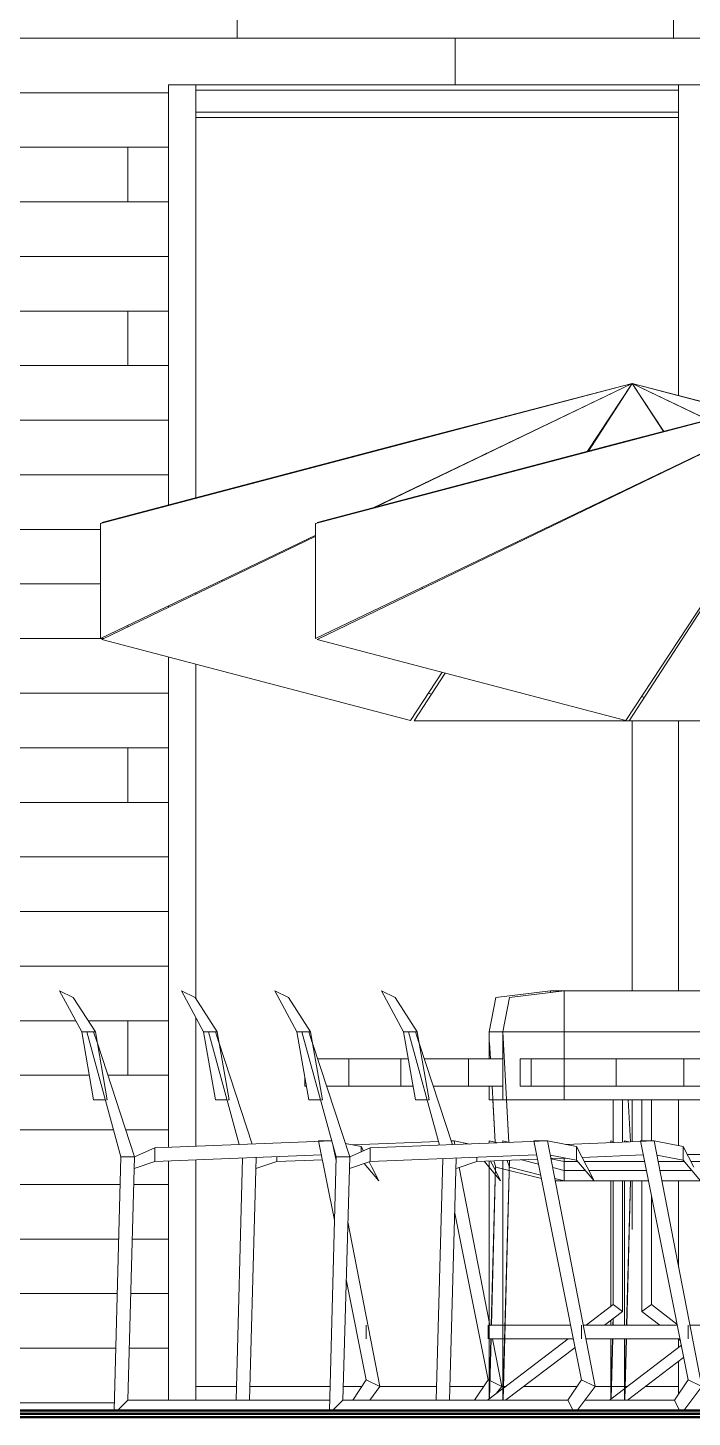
# Model space of a CAD drawing. Header units: inches. Extents: x -4169 to 1533, y -251 to 585.
# Drawn here: x 105.2 to 153.9, y -0.2 to 101.6 of the extents above; entities that cross this region are included whole.
import ezdxf

# ---------------------------------------------------------------- set-up
doc = ezdxf.new("R2010")
doc.units = ezdxf.units.IN
doc.header["$MEASUREMENT"] = 0
doc.linetypes.add('Aligning Line 1_8_', pattern=[0.25, 0.125, -0.125])
doc.linetypes.add('Grid Line 1_2_', pattern=[0.875, 0.5, -0.125, 0.125, -0.125])
for name, color, linetype, lineweight in [('0-4', 10, 'Continuous', 5), ('A-FLOR-1', 250, 'Continuous', 50), ('A-FLOR-LEVL-1', 51, 'Grid Line 1_2_', 9), ('A-FLOR-PATT-1', 7, 'Continuous', 9), ('A-GLAZ-CWMG', 51, 'Continuous', 9), ('A-WALL', 113, 'Continuous', 13), ('A-WALL-PATT-1', 111, 'Continuous', 9), ('G-ANNO-SYMB', 111, 'Aligning Line 1_8_', 9), ('G-ANNO-SYMB-1', 147, 'Aligning Line 1_8_', 9), ('G-IMPT', 8, 'Continuous', 9), ('L-SITE', 91, 'Continuous', 9)]:
    doc.layers.add(name, color=color, linetype=linetype, lineweight=lineweight)

# ---------------------------------------------------------------- blocks, each defined once
blk = doc.blocks.new('CTR - 2nd Phase_rvt-2-BUILDING ELEVATION - SOUTH')
at = {"layer": 'A-FLOR-PATT-1'}
h = blk.add_hatch(dxfattribs=at)
h.set_pattern_fill('FP_29', color=256, style=0, pattern_type=2)
h.set_pattern_definition([(0, (0, 0), (24, 24), [24, -24]), (0, (0, 9), (24, 24), [24, -24]), (0, (0, 18), (24, 24), [24, -24]), (90, (3, 21), (-24, 24), [24, -24]), (90, (12, 21), (-24, 24), [24, -24]), (90, (21, 21), (-24, 24), [24, -24])])
h.paths.add_polyline_path([(9897.39, -0.25), (9897.45, -0.25), (9897.39, 0), (12087.19, 0.01), (12087.19, 0.25), (9891.19, 0.25), (9891.19, -0.25), (9894.6, -0.25)], flags=0)
at = {"layer": 'A-FLOR-1'}
for p, q in [((12087.19, 0.25), (9891.19, 0.25)), ((12088.59, 0), (9897.39, 0)), ((9891.19, -0.25), (12087.19, -0.25))]:
    blk.add_line(p, q, dxfattribs=at)
at = {"layer": 'A-FLOR-LEVL-1'}
blk.add_line((9609.49, 0), (12558.48, 0), dxfattribs=at)
blk = doc.blocks.new('CTR  - Topography_rvt-2-BUILDING ELEVATION - SOUTH')
at = {"layer": 'A-FLOR-LEVL-1'}
blk.add_line((9609.49, 0), (12558.48, 0), dxfattribs=at)
at = {"layer": 'G-ANNO-SYMB-1'}
blk.add_line((9742.88, 0), (12461.78, 0), dxfattribs=at)
blk = doc.blocks.new('CTR - 1st Phase - Common Walls_rvt-2-BUILDING ELEVATION - SOUTH')
at = {"layer": 'A-FLOR-LEVL-1'}
blk.add_line((9609.49, 0), (12558.48, 0), dxfattribs=at)
at = {"layer": 'G-ANNO-SYMB-1'}
blk.add_line((9706.24, 0), (12461.78, 0), dxfattribs=at)
blk = doc.blocks.new('Outdoor Table01 - 02ZUTB01_dwg-V29-BUILDING ELEVATION - SOUTH')
at = {"layer": 'G-IMPT'}
for p, q in [((11159.59, 65.24), (11198.59, 75.5)), ((11198.59, 75.5), (11159.7, 65.31)), ((11198.59, 75.5), (11179.54, 66.37)), ((11198.59, 75.5), (11179.81, 66.45)), ((11198.59, 75.5), (11182.33, 71.26)), ((11198.59, 75.5), (11195.32, 70.53)), ((11198.59, 75.5), (11195.38, 70.54)), ((11198.59, 75.5), (11204.15, 72.84)), ((11198.59, 75.5), (11206.45, 73.43)), ((11198.59, 75.5), (11200.87, 71.98)), ((11198.59, 75.5), (11206.46, 73.44)), ((11198.59, 75.5), (11206.48, 73.44)), ((11198.59, 75.5), (11200.9, 71.99)), ((11198.59, 75.5), (11204.13, 72.83)), ((11189.86, 71.29), (11189.8, 71.29)), ((11195.87, 71.29), (11195.82, 71.29)), ((11182.33, 71.26), (11159.7, 65.31)), ((11179.52, 66.36), (11179.35, 66.28)), ((11179.79, 66.44), (11179.62, 66.36)), ((11159.59, 65.24), (11159.59, 56.82)), ((11175.38, 64.38), (11159.59, 56.82)), ((11175.38, 64.31), (11159.7, 56.75)), ((11159.7, 56.75), (11182.33, 50.8)), ((11184.66, 54.34), (11182.33, 50.8)), ((11184.86, 54.28), (11182.59, 50.77)), ((11182.59, 50.77), (11198.38, 50.77)), ((11198.59, 49.5), (11198.59, 50.77)), ((11198.59, 49.5), (11198.59, 50.77)), ((11198.59, 31), (11198.59, 49.5)), ((11198.59, 31), (11198.59, 49.5)), ((11156.6, 31), (11157.6, 30.5)), ((11156.6, 31), (11158.22, 28)), ((11192.59, 31), (11188.59, 30.5)), ((11189.59, 30.5), (11193.59, 31)), ((11193.59, 31), (11192.59, 31)), ((11192.59, 31), (11192.59, 30.87)), ((11193.59, 31), (11204.59, 31)), ((11193.59, 31), (11193.59, 28)), ((11159.22, 28), (11157.6, 30.5)), ((11188.09, 28), (11188.59, 30.5)), ((11189.59, 30.5), (11189.09, 28)), ((11158.22, 28), (11159.09, 23)), ((11158.22, 28), (11158.59, 28)), ((11159.09, 28), (11158.59, 28)), ((11158.59, 28), (11161.09, 18.83)), ((11159.09, 28), (11159.35, 27.21)), ((11159.09, 28), (11159.22, 28)), ((11159.22, 28), (11160.09, 23)), ((11188.09, 28), (11188.09, 26)), ((11189.09, 28), (11188.09, 28)), ((11189.53, 19.89), (11189.09, 28)), ((11189.13, 27.21), (11189.09, 28)), ((11189.09, 28), (11189.09, 23)), ((11193.59, 28), (11189.09, 28)), ((11193.59, 28), (11203.88, 28)), ((11193.59, 28), (11193.59, 26)), ((11159.37, 27.15), (11162.09, 18.83)), ((11188.2, 26), (11188.13, 27.21)), ((11177.81, 26), (11175.53, 26)), ((11181.62, 26), (11177.81, 26)), ((11177.81, 24), (11177.81, 26)), ((11182.17, 26), (11181.62, 26)), ((11181.62, 24), (11181.62, 26)), ((11186.59, 26), (11183.34, 26)), ((11189.09, 26), (11186.59, 26)), ((11186.59, 24), (11186.59, 26)), ((11174.59, 24), (11174.59, 24.65)), ((11174.7, 24), (11174.59, 24)), ((11177.81, 24), (11176.19, 24)), ((11181.62, 24), (11177.81, 24)), ((11182.52, 24), (11181.62, 24)), ((11186.59, 24), (11184, 24)), ((11189.09, 24), (11186.59, 24)), ((11188.09, 24), (11188.09, 23)), ((11188.53, 19.9), (11188.31, 24)), ((11193.59, 24), (11193.59, 23)), ((11159.95, 23), (11159.09, 23)), ((11160.09, 23), (11160.03, 23)), ((11188.09, 23), (11189.09, 23)), ((11188.36, 23), (11188.53, 19.9)), ((11193.59, 23), (11189.09, 23)), ((11189.53, 19.89), (11189.36, 23)), ((11203.88, 23), (11193.59, 23)), ((11197.18, 19.88), (11197.18, 23)), ((11197.88, 19.91), (11197.88, 23)), ((11198.59, 19.94), (11198.59, 23)), ((11198.59, 19.94), (11198.59, 23)), ((11199.3, 20), (11199.3, 23)), ((11200, 20), (11200, 23)), ((11163.59, 19.48), (11162.09, 18.83)), ((11176.56, 20), (11163.59, 19.48)), ((11163.59, 19.48), (11163.59, 18.48)), ((11176.75, 14.18), (11175.59, 20)), ((11176.56, 20), (11175.59, 20)), ((11176.87, 18.56), (11176.67, 19.59)), ((11178.72, 19.59), (11177.56, 19.81)), ((11178.72, 19.59), (11178.88, 19.27)), ((11178.72, 19.59), (11178.72, 19.2)), ((11188.09, 19.83), (11188.09, 20)), ((11188.09, 20), (11188.74, 19.85)), ((11189.09, 20), (11189.09, 19.87)), ((11189.59, 19.89), (11189.09, 20)), ((11161.09, 18.83), (11160.6, 0.25)), ((11162.09, 18.83), (11161.09, 18.83)), ((11162.09, 18.83), (11161.59, 1)), ((11163.59, 18.48), (11162.07, 17.98)), ((11175.8, 18.97), (11163.59, 18.48)), ((11176.84, 18.95), (11176.79, 18.96)), ((11178.93, 18.34), (11180, 17.07)), ((11179.3, 18.46), (11179.5, 18.07)), ((11188.09, 6.5), (11188.09, 18.52)), ((11188.09, 2), (11188.09, 18.52)), ((11188.44, 18.53), (11188.59, 18.07)), ((11189.09, 1), (11189.58, 18.58)), ((11189.09, 18.56), (11189.09, 6.5)), ((11189.09, 2.5), (11189.09, 18.56)), ((11189.12, 1), (11189.58, 18.58)), ((11189.59, 18.07), (11189.42, 18.57)), ((11191.72, 18.3), (11190.46, 18.61)), ((11193.59, 18.48), (11192.63, 18.69)), ((11193.59, 18.48), (11193.59, 18.74)), ((11194.6, 18.48), (11193.59, 18.48)), ((11193.59, 17.83), (11193.59, 18.48)), ((11199.49, 18.48), (11195.08, 18.48)), ((11202.41, 18.48), (11200.48, 18.48)), ((11204.07, 19), (11202.62, 19)), ((11204.24, 18.48), (11202.89, 18.48)), ((11179.5, 18.07), (11180, 17.07)), ((11188.57, 18.13), (11188.24, 6.49)), ((11188.57, 18.13), (11188.24, 6.49)), ((11188.57, 18.12), (11188.26, 6.49)), ((11188.59, 18.07), (11191.93, 17.23)), ((11191.88, 17.49), (11189.59, 18.07)), ((11193.59, 17.83), (11192.76, 18.04)), ((11195.15, 17.83), (11193.59, 17.83)), ((11193.59, 17.83), (11193.59, 17.07)), ((11199.62, 17.83), (11195.41, 17.83)), ((11202.96, 17.83), (11200.61, 17.83)), ((11193.59, 17.07), (11192.91, 17.23)), ((11192.95, 17.07), (11193.59, 17.07)), ((11199.78, 17.07), (11193.59, 17.07)), ((11197.18, 8), (11197.18, 17.07)), ((11197.88, 7.5), (11197.88, 17.07)), ((11198.59, 13.5), (11198.59, 17.07)), ((11198.59, 13.5), (11198.59, 17.07)), ((11199.3, 7.5), (11199.3, 17.07)), ((11204.59, 17.07), (11200.76, 17.07)), ((11200, 8), (11200, 15.92)), ((11180.09, 2), (11177.74, 14.07)), ((11179.09, 2.5), (11177.62, 9.83)), ((11197.18, 8), (11195.21, 6.5)), ((11197.88, 7.5), (11196.56, 6.5)), ((11197.18, 8), (11197.88, 7.5)), ((11199.3, 7.5), (11200, 8)), ((11199.3, 7.5), (11200.62, 6.5)), ((11200, 8), (11201.87, 6.58)), ((11179.09, 6.5), (11179.09, 5.5)), ((11189.09, 6.5), (11188.09, 6.5)), ((11188.09, 6.5), (11188.09, 5.5)), ((11189.09, 5.5), (11189.09, 6.5)), ((11189.09, 6.5), (11189.24, 6.5)), ((11189.26, 6.5), (11194.08, 6.5)), ((11195, 6.5), (11201.89, 6.5)), ((11202.81, 6.5), (11203.88, 6.5)), ((11189.09, 5.5), (11188.09, 5.5)), ((11188.22, 5.5), (11188.09, 1.08)), ((11188.09, 2.5), (11188.09, 5.5)), ((11188.22, 5.5), (11188.09, 1.08)), ((11188.24, 5.5), (11188.12, 1.1)), ((11189.09, 5.5), (11189.22, 5.5)), ((11189.09, 5.5), (11189.09, 2)), ((11193.89, 5.5), (11189.14, 1.88)), ((11189.24, 5.5), (11194.28, 5.5)), ((11195.2, 5.5), (11202.09, 5.5)), ((11201.94, 5.5), (11202.12, 5.36)), ((11194.4, 4.86), (11189.3, 1)), ((11178.09, 1), (11179.09, 2.5)), ((11179.09, 2.5), (11180.09, 2)), ((11188.09, 1.08), (11188.09, 2.5)), ((11188.09, 2.5), (11188.09, 2)), ((11189.09, 2.5), (11189.09, 1)), ((11189.09, 2), (11189.09, 2.5)), ((11179.34, 1), (11180.09, 2)), ((11189.11, 1.86), (11187.98, 1)), ((11188.09, 1.08), (11188.09, 2)), ((11189.09, 2), (11189.09, 1)), ((11160.84, 0.25), (11161.59, 1)), ((11161.59, 1), (11176.4, 1))]:
    blk.add_line(p, q, dxfattribs=at)
blk = doc.blocks.new('Outdoor Table01 - Outdoor Table01-V30-BUILDING ELEVATION - SOUTH')
blk.add_blockref('Outdoor Table01 - 02ZUTB01_dwg-V29-BUILDING ELEVATION - SOUTH', (0, 0))
blk = doc.blocks.new('Outdoor Table01 - 02ZUTB01_dwg-V33-BUILDING ELEVATION - SOUTH')
at = {"layer": 'G-IMPT'}
for p, q in [((11187.71, 70.29), (11187.87, 70.33)), ((11187.96, 70.38), (11187.81, 70.34)), ((11188.05, 70.42), (11187.9, 70.38)), ((11168.52, 61.09), (11168.52, 61)), ((11183.64, 52.8), (11183.87, 52.74)), ((11165.53, 31), (11166.53, 30.5)), ((11165.53, 31), (11167.15, 28)), ((11168.15, 28), (11166.53, 30.5)), ((11167.15, 28), (11168.02, 23)), ((11167.15, 28), (11167.52, 28)), ((11168.02, 28), (11167.52, 28)), ((11167.52, 28), (11169.77, 19.73)), ((11168.02, 28), (11168.27, 27.21)), ((11168.02, 28), (11168.15, 28)), ((11168.15, 28), (11169.02, 23)), ((11168.29, 27.15), (11170.71, 19.76)), ((11168.88, 23), (11168.02, 23)), ((11169.02, 23), (11168.96, 23)), ((11198.46, 19.93), (11198.29, 23)), ((11198.46, 19.93), (11198.29, 23)), ((11184.38, 19.95), (11178.11, 19.7)), ((11185.52, 20), (11185.31, 20)), ((11185.52, 20), (11185.31, 19.99)), ((11185.57, 19.73), (11185.52, 20)), ((11186.69, 19.77), (11185.52, 20)), ((11197.02, 19.87), (11197.02, 20)), ((11197.02, 20), (11197.18, 19.96)), ((11198.02, 20), (11198.02, 19.91)), ((11198.35, 19.93), (11198.02, 20)), ((11170.01, 18.74), (11169.54, 1)), ((11171.01, 18.78), (11170.52, 1)), ((11172.52, 18.48), (11170.99, 17.98)), ((11172.52, 18.84), (11172.52, 18.48)), ((11175.87, 18.61), (11172.52, 18.48)), ((11187.72, 18.5), (11188.93, 17.07)), ((11188.2, 18.52), (11188.43, 18.07)), ((11188.14, 6.5), (11185.89, 18.06)), ((11188.43, 18.07), (11188.93, 17.07)), ((11197.02, 7.88), (11197.02, 17.07)), ((11197.02, 7.88), (11197.02, 17.07)), ((11198.02, 17.07), (11198.02, 6.5)), ((11198.02, 6.5), (11198.02, 17.07)), ((11198.17, 6.5), (11198.47, 17.07)), ((11198.19, 6.5), (11198.47, 17.07)), ((11188.02, 2.5), (11185.57, 14.71)), ((11188.02, 6.5), (11188.02, 5.5)), ((11197.02, 6.5), (11197.02, 6.84)), ((11197.02, 6.5), (11197.02, 6.84)), ((11197.18, 6.97), (11197.17, 6.5)), ((11197.18, 6.97), (11197.17, 6.5)), ((11197.2, 6.98), (11197.19, 6.5)), ((11189.02, 2), (11188.34, 5.5)), ((11197.14, 5.5), (11197.02, 1.08)), ((11197.02, 2.5), (11197.02, 5.5)), ((11197.02, 2), (11197.02, 5.5)), ((11197.14, 5.5), (11197.02, 1.08)), ((11197.16, 5.5), (11197.05, 1.1)), ((11198.02, 5.5), (11198.02, 2)), ((11198.02, 2.5), (11198.02, 5.5)), ((11198.02, 1), (11198.14, 5.5)), ((11198.04, 1), (11198.16, 5.5)), ((11202.19, 5.02), (11198.07, 1.88)), ((11202.36, 4.13), (11198.23, 1)), ((11187.02, 1), (11188.02, 2.5)), ((11188.02, 2.5), (11188.13, 2.44)), ((11188.15, 2.43), (11189.02, 2)), ((11197.02, 1.08), (11197.02, 2.5)), ((11197.02, 2.5), (11197.02, 2)), ((11198.02, 2.5), (11198.02, 1)), ((11198.02, 2), (11198.02, 2.5)), ((11188.64, 1.5), (11189.02, 2)), ((11198.04, 1.86), (11196.91, 1)), ((11197.02, 1.08), (11197.02, 2)), ((11198.02, 2), (11198.02, 1))]:
    blk.add_line(p, q, dxfattribs=at)
blk = doc.blocks.new('Outdoor Table01 - Outdoor Table01-V34-BUILDING ELEVATION - SOUTH')
blk.add_blockref('Outdoor Table01 - 02ZUTB01_dwg-V33-BUILDING ELEVATION - SOUTH', (0, 0))
blk = doc.blocks.new('Outdoor Table01 - 02ZUTB01_dwg-V35-BUILDING ELEVATION - SOUTH')
at = {"layer": 'G-IMPT'}
for p, q in [((11183.19, 60.56), (11183.19, 60.46)), ((11199.27, 52.55), (11199.49, 52.49)), ((11180.2, 31), (11181.2, 30.5)), ((11180.2, 31), (11181.82, 28)), ((11182.82, 28), (11181.2, 30.5)), ((11181.82, 28), (11182.69, 23)), ((11181.82, 28), (11182.19, 28)), ((11182.69, 28), (11182.19, 28)), ((11182.19, 28), (11184.46, 19.68)), ((11182.69, 28), (11182.95, 27.21)), ((11182.69, 28), (11182.82, 28)), ((11182.82, 28), (11183.69, 23)), ((11182.97, 27.15), (11185.4, 19.72)), ((11183.55, 23), (11182.69, 23)), ((11183.69, 23), (11183.63, 23)), ((11200.19, 20), (11193.71, 19.74)), ((11202.69, 2.5), (11199.19, 20)), ((11200.19, 20), (11199.19, 20)), ((11203.69, 2), (11200.19, 20)), ((11202.32, 19.59), (11200.19, 20)), ((11202.32, 19.59), (11203.1, 18.07)), ((11202.32, 19.59), (11202.32, 18.59)), ((11184.69, 18.69), (11184.22, 1)), ((11185.69, 18.73), (11185.19, 1)), ((11187.19, 18.48), (11185.67, 17.98)), ((11187.19, 18.79), (11187.19, 18.48)), ((11191.65, 18.66), (11187.19, 18.48)), ((11193.71, 18.74), (11192.63, 18.7)), ((11199.4, 18.97), (11194.92, 18.79)), ((11202.32, 18.59), (11200.39, 18.96)), ((11202.32, 18.59), (11203.6, 17.07)), ((11202.69, 6.5), (11202.69, 5.5)), ((11201.69, 1), (11202.69, 2.5)), ((11202.69, 2.5), (11203.69, 2)), ((11202.38, 0.25), (11203.69, 2)), ((11195.13, 1), (11201.69, 1)), ((11201.69, 1), (11202.06, 0.25))]:
    blk.add_line(p, q, dxfattribs=at)
blk = doc.blocks.new('Outdoor Table01 - Outdoor Table01-V36-BUILDING ELEVATION - SOUTH')
blk.add_blockref('Outdoor Table01 - 02ZUTB01_dwg-V35-BUILDING ELEVATION - SOUTH', (0, 0))
blk = doc.blocks.new('Outdoor Table01 - 02ZUTB01_dwg-V28-BUILDING ELEVATION - SOUTH')
at = {"layer": 'G-IMPT'}
for p, q in [((11067.66, 65.24), (11106.66, 75.5)), ((11106.66, 75.5), (11067.66, 56.82)), ((11106.66, 75.5), (11067.77, 65.31)), ((11106.66, 75.5), (11067.77, 56.75)), ((11106.66, 75.5), (11090.4, 71.26)), ((11106.66, 75.5), (11090.4, 50.8)), ((11106.66, 75.5), (11090.66, 50.77)), ((11090.4, 71.26), (11067.77, 65.31)), ((11067.66, 65.24), (11067.66, 56.82)), ((11067.77, 56.75), (11090.4, 50.8)), ((11090.66, 50.77), (11122.66, 50.77)), ((11064.68, 31), (11065.68, 30.5)), ((11064.68, 31), (11066.29, 28)), ((11067.29, 28), (11065.68, 30.5)), ((11066.29, 28), (11067.16, 23)), ((11066.29, 28), (11066.66, 28)), ((11067.16, 28), (11066.66, 28)), ((11066.66, 28), (11069.16, 18.83)), ((11067.16, 28), (11067.42, 27.21)), ((11067.16, 28), (11067.29, 28)), ((11067.29, 28), (11068.16, 23)), ((11067.44, 27.15), (11070.16, 18.83)), ((11083.48, 26), (11082.66, 26)), ((11082.66, 24), (11082.66, 26)), ((11085.88, 26), (11083.48, 26)), ((11083.48, 24), (11083.48, 26)), ((11089.69, 26), (11085.88, 26)), ((11085.88, 24), (11085.88, 26)), ((11094.66, 26), (11089.69, 26)), ((11089.69, 24), (11089.69, 26)), ((11097.16, 26), (11094.66, 26)), ((11094.66, 24), (11094.66, 26)), ((11083.48, 24), (11082.66, 24)), ((11085.88, 24), (11083.48, 24)), ((11089.69, 24), (11085.88, 24)), ((11094.66, 24), (11089.69, 24)), ((11097.16, 24), (11094.66, 24)), ((11068.03, 23), (11067.16, 23)), ((11068.16, 23), (11068.1, 23)), ((11071.66, 19.48), (11070.16, 18.83)), ((11084.66, 20), (11071.66, 19.48)), ((11071.66, 19.48), (11071.66, 18.48)), ((11087.16, 2.5), (11083.66, 20)), ((11084.66, 20), (11083.66, 20)), ((11088.16, 2), (11084.66, 20)), ((11086.79, 19.59), (11084.66, 20)), ((11086.79, 19.59), (11087.58, 18.07)), ((11086.79, 19.59), (11086.79, 18.59)), ((11069.16, 18.83), (11068.67, 0.25)), ((11070.16, 18.83), (11069.16, 18.83)), ((11070.16, 18.83), (11069.66, 1)), ((11071.66, 18.48), (11070.14, 17.98)), ((11083.87, 18.97), (11071.66, 18.48)), ((11086.79, 18.59), (11084.87, 18.96)), ((11086.79, 18.59), (11088.08, 17.07)), ((11087.58, 18.07), (11088.08, 17.07)), ((11087.16, 6.5), (11087.16, 5.5)), ((11086.16, 1), (11087.16, 2.5)), ((11087.16, 2.5), (11088.16, 2)), ((11086.85, 0.25), (11088.16, 2)), ((11068.91, 0.25), (11069.66, 1)), ((11069.66, 1), (11086.16, 1)), ((11086.16, 1), (11086.54, 0.25))]:
    blk.add_line(p, q, dxfattribs=at)
blk = doc.blocks.new('Outdoor Table01 - Outdoor Table01-V39-BUILDING ELEVATION - SOUTH')
blk.add_blockref('Outdoor Table01 - 02ZUTB01_dwg-V28-BUILDING ELEVATION - SOUTH', (107.71, 0))
blk = doc.blocks.new('Rectangular Mullion - 2_ x 4_ rectangular-1900516-BUILDING ELEVATION - SOUTH')
at = {"layer": 'A-GLAZ-CWMG'}
for p, q in [((11166.59, 95.38), (11166.59, 97.38)), ((11201.99, 97.38), (11166.59, 97.38)), ((11201.99, 97.38), (11201.99, 95.38)), ((11201.99, 95.38), (11166.59, 95.38))]:
    blk.add_line(p, q, dxfattribs=at)
blk = doc.blocks.new('Rectangular Mullion - 2_ x 4_ rectangular-1960062-BUILDING ELEVATION - SOUTH')
at = {"layer": 'A-GLAZ-CWMG'}
for p, q in [((11164.59, 96), (11164.59, 66.55)), ((11166.59, 96), (11166.59, 67.08)), ((11166.59, 60.17), (11166.59, 60.07)), ((11164.59, 59.21), (11164.59, 59.11)), ((11164.59, 55.46), (11164.59, 19.52)), ((11166.59, 54.94), (11166.59, 30.41)), ((11166.59, 29.03), (11166.59, 19.6)), ((11164.59, 18.52), (11164.59, 1)), ((11166.59, 18.6), (11166.59, 1))]:
    blk.add_line(p, q, dxfattribs=at)
blk = doc.blocks.new('Rectangular Mullion - 2_ x 4_ rectangular-1960055-BUILDING ELEVATION - SOUTH')
at = {"layer": 'A-GLAZ-CWMG'}
for p, q in [((11201.99, 96), (11201.99, 74.61)), ((11203.99, 96), (11203.99, 74.57)), ((11201.99, 50.77), (11201.99, 31)), ((11203.99, 50.77), (11203.99, 31)), ((11201.99, 23), (11201.99, 19.65)), ((11203.99, 23), (11203.99, 19.97)), ((11203.99, 19.24), (11203.99, 19.09)), ((11201.99, 17.07), (11201.99, 10.74)), ((11203.99, 17.07), (11203.99, 6.5)), ((11201.99, 5.46), (11201.99, 4.87)), ((11203.99, 5.36), (11203.99, 5.01)), ((11201.99, 3.85), (11201.99, 1.45)), ((11203.99, 3.95), (11203.99, 1.17))]:
    blk.add_line(p, q, dxfattribs=at)
blk = doc.blocks.new('Rectangular Mullion - 2_ x 4_ rectangular-1900521-BUILDING ELEVATION - SOUTH')
at = {"layer": 'A-GLAZ-CWMG'}
for p, q in [((11166.59, 1), (11166.59, 2)), ((11166.59, 2), (11169.57, 2)), ((11170.54, 2), (11176.43, 2)), ((11177.4, 2), (11178.76, 2)), ((11180.09, 2), (11184.24, 2)), ((11185.22, 2), (11187.68, 2)), ((11189.02, 2), (11189.12, 2)), ((11189.14, 2), (11189.3, 2)), ((11190.62, 2), (11194.54, 2)), ((11195.88, 2), (11197.04, 2)), ((11197.07, 2), (11198.04, 2)), ((11198.07, 2), (11198.22, 2)), ((11199.55, 2), (11201.99, 2)), ((11201.99, 2), (11201.99, 1.45))]:
    blk.add_line(p, q, dxfattribs=at)
blk = doc.blocks.new('Rectangular Mullion - 2_ x 4_ rectangular-1960077-BUILDING ELEVATION - SOUTH')
at = {"layer": 'A-GLAZ-CWMG'}
for p, q in [((11164.59, 97.38), (11166.59, 97.38)), ((11164.59, 97.38), (11164.59, 96)), ((11166.59, 97.38), (11166.59, 96))]:
    blk.add_line(p, q, dxfattribs=at)
blk = doc.blocks.new('Rectangular Mullion - 2_ x 4_ rectangular-1960057-BUILDING ELEVATION - SOUTH')
at = {"layer": 'A-GLAZ-CWMG'}
for p, q in [((11201.99, 97.38), (11203.99, 97.38)), ((11201.99, 97.38), (11201.99, 96)), ((11203.99, 97.38), (11203.99, 96))]:
    blk.add_line(p, q, dxfattribs=at)
blk = doc.blocks.new('Rectangular Mullion - 2_ x 4_ rectangular-1960058-BUILDING ELEVATION - SOUTH')
at = {"layer": 'A-GLAZ-CWMG'}
for p, q in [((11166.59, 95), (11166.59, 97)), ((11201.99, 97), (11166.59, 97)), ((11201.99, 97), (11201.99, 95)), ((11201.99, 95), (11166.59, 95))]:
    blk.add_line(p, q, dxfattribs=at)

msp = doc.modelspace()

# ---------------------------------------------------------------- hatches: boundary and pattern name
at = {"layer": 'A-WALL-PATT-1'}
h = msp.add_hatch(dxfattribs=at)
h.set_pattern_fill('FP_52', color=256, style=0, pattern_type=2)
h.set_pattern_definition([(0, (232.4918, 0.8), (0, 4), []), (90, (232.492, 0.8), (-8, 8), [4, -28]), (90, (248.492, 4.8), (-8, 8), [4, -28])])
h.paths.add_polyline_path([(-227.62, 0.25), (-199.31, 0.25), (-198.82, 18.83), (-199.96, 23), (-200.82, 23), (-201.69, 28), (-203.31, 31), (-202.31, 30.5), (-200.69, 28), (-200.54, 27.15), (-197.82, 18.83), (-196.32, 19.48), (-183.32, 20), (-181.19, 19.59), (-179.91, 17.07), (-181.19, 18.59), (-183.12, 18.96), (-179.82, 2), (-181.13, 0.25), (-171.93, 0.25), (-171.93, 1), (-171.82, 1.08), (-171.69, 5.5), (-171.82, 5.5), (-171.82, 6.5), (-171.67, 6.5), (-171.34, 18.13), (-171.82, 19.59), (-171.82, 20), (-170.82, 19.78), (-170.82, 20), (-166.32, 19), (-162.74, 19), (-162.74, 23), (-171.82, 23), (-171.82, 24), (-185.32, 24), (-185.32, 26), (-171.82, 26), (-171.82, 28), (-171.32, 30.5), (-167.32, 31), (-155.32, 31), (-151.32, 30.5), (-150.82, 28), (-150.82, 26), (-137.32, 26), (-137.32, 24), (-150.82, 24), (-150.82, 23), (-159.91, 23), (-159.91, 19), (-156.32, 19), (-151.82, 20), (-151.82, 19.78), (-150.82, 20), (-150.82, 19.48), (-150.88, 19.4), (-151.3, 18.07), (-150.98, 6.5), (-150.82, 6.5), (-150.82, 5.5), (-150.95, 5.46), (-150.82, 1.08), (-150.71, 1), (-150.71, 0.25), (-141.53, 0.28), (-142.82, 2), (-139.52, 18.96), (-141.45, 18.59), (-142.74, 17.07), (-141.45, 19.59), (-139.32, 20), (-138.32, 19.96), (-126.32, 19.48), (-124.82, 18.83), (-122.1, 27.15), (-121.95, 28), (-120.34, 30.5), (-119.34, 31), (-120.95, 28), (-121.82, 23), (-122.68, 23), (-123.82, 18.83), (-123.32, 0.25), (19.56, 0.25), (20.05, 18.83), (18.92, 23), (18.05, 23), (17.18, 28), (15.57, 31), (16.57, 30.5), (18.18, 28), (18.33, 27.15), (21.05, 18.83), (22.55, 19.48), (23.14, 19.5), (22.19, 23), (21.32, 23), (20.45, 28), (18.84, 31), (19.84, 30.5), (21.45, 28), (21.6, 27.15), (24.09, 19.54), (35.55, 20), (36.11, 19.89), (38.82, 20), (40.95, 19.59), (42.24, 17.07), (40.95, 18.59), (39.03, 18.96), (42.32, 2), (41.01, 0.25), (46.95, 0.25), (46.95, 1), (47.06, 1.08), (47.18, 5.5), (47.05, 5.5), (47.05, 6.5), (47.21, 6.5), (47.53, 18.13), (47.05, 19.59), (47.05, 20), (48.05, 19.78), (48.05, 20), (50.32, 19.5), (50.32, 20), (51.32, 19.78), (51.32, 20), (55.82, 19), (56.14, 19), (56.14, 23), (47.05, 23), (47.05, 24), (33.55, 24), (33.55, 26), (47.05, 26), (47.05, 28), (47.55, 30.5), (51.82, 31), (67.05, 30.97), (70.82, 30.5), (71.32, 28), (71.32, 26), (84.82, 26), (84.82, 24), (71.32, 24), (71.32, 23), (62.24, 23), (62.24, 19), (62.55, 19), (67.05, 20), (67.05, 19.78), (68.05, 20), (68.05, 19.5), (70.32, 20), (70.32, 19.78), (71.32, 20), (71.32, 19.48), (71.26, 19.4), (70.85, 18.07), (71.17, 6.5), (71.32, 6.5), (71.32, 5.5), (71.2, 5.46), (71.32, 1.08), (71.43, 1), (71.43, 0.25), (77.37, 0.25), (76.05, 2), (79.32, 18.96), (77.42, 18.59), (76.14, 17.07), (77.42, 19.59), (79.55, 20), (80.55, 19.96), (82.27, 19.89), (82.82, 20), (83.82, 19.96), (94.29, 19.54), (96.78, 27.15), (96.92, 28), (98.54, 30.5), (99.54, 31), (97.92, 28), (97.05, 23), (96.19, 23), (95.24, 19.5), (95.82, 19.48), (97.32, 18.83), (100.05, 27.15), (100.19, 28), (101.81, 30.5), (102.81, 31), (101.19, 28), (100.32, 23), (99.46, 23), (98.32, 18.83), (98.82, 0.25), (111.49, 0.25), (111.98, 18.83), (110.84, 23), (109.98, 23), (109.11, 28), (107.49, 31), (108.49, 30.5), (110.11, 28), (110.26, 27.15), (112.98, 18.83), (114.48, 19.48), (115.48, 19.52), (115.48, 55.46), (110.59, 56.75), (115.48, 59.11), (115.48, 59.21), (110.48, 56.82), (110.48, 65.24), (115.48, 66.59), (115.48, 97.38), (228.18, 97.38), (228.18, 105.75), (198.28, 105.75), (198.28, 108), (198.09, 108), (198.09, 105.75), (132.28, 105.75), (132.28, 108), (-131.72, 108), (-131.72, 105.75), (-197.53, 105.78), (-197.53, 108), (-197.72, 108), (-197.72, 105.75), (-227.62, 105.75), (-227.62, 85.37), (-227.12, 85.37), (-227.12, 1), (-227.62, 1), (-227.62, 0.5)], flags=0)
h.paths.add_polyline_path([(56.43, 0.25), (67.05, 0.25), (67.03, 0.86), (60.9, 5.5), (57.48, 5.5), (51.35, 0.86), (51.33, 0.25), (51.82, 0.25)], flags=0)
h.paths.add_polyline_path([(67.05, 0.25), (67.83, 0.25), (67.05, 0.84)], flags=0)
h.paths.add_polyline_path([(70.32, 0.25), (71.1, 0.25), (70.32, 0.84)], flags=0)
h.paths.add_polyline_path([(69.82, 0.25), (70.32, 0.25), (70.3, 0.86), (68.01, 2.59), (68.05, 1.08), (68.16, 1), (68.16, 0.25), (69.15, 0.25)], flags=0)
h.paths.add_polyline_path([(51.32, 0.25), (51.32, 0.84), (50.55, 0.25), (51.04, 0.25)], flags=0)
h.paths.add_polyline_path([(50.22, 0.25), (50.22, 1), (50.33, 1.08), (50.32, 2.56), (48.08, 0.86), (48.06, 0.25), (49.08, 0.25)], flags=0)
h.paths.add_polyline_path([(47.55, 0.25), (48.05, 0.25), (48.05, 0.84), (47.28, 0.25)], flags=0)
h.paths.add_polyline_path([(-170.82, 0.25), (-170.82, 0.84), (-171.6, 0.25), (-171.08, 0.25)], flags=0)
h.paths.add_polyline_path([(-170.81, 0.25), (-151.83, 0.25), (-151.84, 0.86), (-157.97, 5.5), (-164.67, 5.5), (-170.8, 0.86), (-170.81, 0.25)], flags=0)
h.paths.add_polyline_path([(-151.04, 0.25), (-151.82, 0.84), (-151.82, 0.25), (-151.32, 0.25)], flags=0)
h.paths.add_polyline_path([(-61.98, 0.5), (-76.15, 0.5), (-76.15, 85.37), (-38.12, 85.37), (-38.12, 0.5), (-56.59, 0.5)], flags=0)
h.paths.add_polyline_path([(-83.5, 0.5), (-114.55, 0.5), (-114.55, 85.37), (-76.52, 85.37), (-76.52, 0.5), (-78.12, 0.5)], flags=0)
h.paths.add_polyline_path([(-197.82, 1), (-181.82, 1), (-180.82, 2.5), (-184.11, 18.97), (-196.32, 18.48), (-197.84, 17.98), (-198.32, 1)], flags=0)
h.paths.add_polyline_path([(21.05, 1), (22.85, 1), (23.32, 18.51), (22.55, 18.48), (21.03, 17.98), (20.55, 1)], flags=0)
h.paths.add_polyline_path([(112.98, 1), (115.48, 1), (115.48, 18.52), (114.48, 18.48), (112.96, 17.98), (112.48, 1)], flags=0)
h.paths.add_polyline_path([(40.28, 1), (40.32, 1), (41.32, 2.5), (38.24, 17.93), (37.68, 18.59), (36.11, 18.89), (35.77, 18.88), (39.05, 2), (38.3, 1), (39.05, 1)], flags=0)
h.paths.add_polyline_path([(24.13, 1), (37.05, 1), (38.05, 2.5), (34.79, 18.84), (25.82, 18.48), (24.3, 17.98), (23.82, 1)], flags=0)
h.paths.add_polyline_path([(97.32, 1), (97.82, 1), (97.32, 17.99), (95.82, 18.48), (95.06, 18.48), (95.55, 1)], flags=0)
h.paths.add_polyline_path([(81.32, 1), (94.55, 1), (94.05, 17.99), (92.55, 18.48), (83.59, 18.84), (80.32, 2.5), (81.12, 1.31)], flags=0)
h.paths.add_polyline_path([(80.07, 1), (79.32, 2), (82.61, 18.88), (82.27, 18.89), (80.69, 18.59), (80.14, 17.93), (77.05, 2.5), (78.05, 1), (79.32, 1)], flags=0)
h.paths.add_polyline_path([(-124.32, 1), (-124.82, 17.99), (-126.32, 18.48), (-138.53, 18.97), (-141.82, 2.5), (-140.82, 1), (-124.82, 1)], flags=0)
h.paths.add_polyline_path([(-171.79, 1.1), (-170.8, 1.86), (-170.69, 5.5), (-171.67, 5.5), (-171.79, 1.31)], flags=0)
h.paths.add_polyline_path([(50.35, 1.1), (51.35, 1.86), (51.39, 3.37), (50.39, 2.61), (50.36, 1.31)], flags=0)
h.paths.add_polyline_path([(47.08, 1.1), (48.08, 1.86), (48.18, 5.5), (47.2, 5.5), (47.09, 1.31)], flags=0)
h.paths.add_polyline_path([(71.3, 1.1), (71.18, 5.5), (70.2, 5.5), (70.32, 1.84), (71.02, 1.31)], flags=0)
h.paths.add_polyline_path([(68.03, 1.1), (67.99, 2.61), (66.99, 3.37), (67.05, 1.84), (67.75, 1.31)], flags=0)
h.paths.add_polyline_path([(-150.85, 1.1), (-150.97, 5.5), (-151.95, 5.5), (-151.82, 1.84), (-151.12, 1.31)], flags=0)
h.paths.add_polyline_path([(-170.77, 1.88), (-166.02, 5.5), (-170.67, 5.5)], flags=0)
h.paths.add_polyline_path([(48.1, 1.88), (50.4, 3.63), (50.45, 5.5), (48.2, 5.5)], flags=0)
h.paths.add_polyline_path([(51.37, 1.88), (56.13, 5.5), (54.21, 5.5), (51.41, 3.38)], flags=0)
h.paths.add_polyline_path([(-151.87, 1.88), (-151.97, 5.5), (-156.62, 5.5), (-152.32, 2.22)], flags=0)
h.paths.add_polyline_path([(70.27, 1.88), (70.18, 5.5), (67.93, 5.5), (67.98, 3.63), (69.82, 2.22)], flags=0)
h.paths.add_polyline_path([(67, 1.88), (66.96, 3.38), (64.17, 5.5), (62.25, 5.5), (66.55, 2.22)], flags=0)
h.paths.add_polyline_path([(50.42, 3.65), (51.42, 4.41), (51.45, 5.5), (50.47, 5.5)], flags=0)
h.paths.add_polyline_path([(67.96, 3.65), (67.91, 5.5), (66.93, 5.5), (66.96, 4.41), (67.55, 3.95)], flags=0)
h.paths.add_polyline_path([(51.44, 4.42), (52.86, 5.5), (51.47, 5.5)], flags=0)
h.paths.add_polyline_path([(66.94, 4.42), (66.91, 5.5), (65.52, 5.5), (66.55, 4.71)], flags=0)
h.paths.add_polyline_path([(50.22, 6.5), (50.48, 6.5), (50.78, 17.26), (48.53, 17.82), (48.23, 6.5), (48.55, 6.5)], flags=0)
h.paths.add_polyline_path([(50.5, 6.5), (51.48, 6.5), (51.78, 17.07), (51.49, 17.08), (50.78, 17.26), (50.52, 7.5)], flags=0)
h.paths.add_polyline_path([(67.88, 6.5), (67.55, 17.25), (66.82, 17.07), (66.6, 17.07), (66.9, 6.5), (67.55, 6.5)], flags=0)
h.paths.add_polyline_path([(68.05, 6.5), (70.15, 6.5), (69.82, 17.82), (67.6, 17.26), (67.9, 6.5)], flags=0)
h.paths.add_polyline_path([(48.21, 6.5), (48.5, 17.83), (47.55, 18.07), (47.53, 18.06), (47.23, 6.5), (48.05, 6.5)], flags=0)
h.paths.add_polyline_path([(61.53, 6.5), (62.85, 6.5), (61.53, 7.5), (61.53, 17.07), (60.12, 17.07), (60.12, 7.5), (59.87, 7.31), (60.94, 6.5), (61.49, 6.5)], flags=0)
h.paths.add_polyline_path([(-169.61, 6.5), (-164.7, 6.5), (-162.74, 8), (-162.74, 17.07), (-167.32, 17.07), (-170.35, 17.82), (-170.65, 6.5), (-170.32, 6.5)], flags=0)
h.paths.add_polyline_path([(59.58, 6.5), (59.19, 6.8), (58.8, 6.5)], flags=0)
h.paths.add_polyline_path([(-159.91, 6.5), (-159.29, 6.5), (-160.61, 7.5), (-160.61, 17.07), (-162.03, 17.07), (-162.03, 7.5), (-163.35, 6.5), (-160.61, 6.5)], flags=0)
h.paths.add_polyline_path([(-170.67, 6.5), (-170.38, 17.83), (-171.32, 18.07), (-171.34, 18.06), (-171.65, 6.5), (-170.82, 6.5)], flags=0)
h.paths.add_polyline_path([(-151.32, 6.5), (-150.99, 6.5), (-151.32, 18.07), (-152.29, 17.82), (-151.98, 6.5), (-151.82, 6.5)], flags=0)
h.paths.add_polyline_path([(51.82, 6.5), (54.17, 6.5), (56.14, 8), (56.14, 17.07), (51.78, 17.07), (51.5, 6.5)], flags=0)
h.paths.add_polyline_path([(70.32, 6.5), (71.15, 6.5), (70.82, 18.07), (69.85, 17.82), (70.17, 6.5)], flags=0)
h.paths.add_polyline_path([(64.21, 6.5), (66.88, 6.5), (66.6, 17.07), (62.24, 17.07), (62.24, 8), (62.9, 7.5)], flags=0)
h.paths.add_polyline_path([(57.44, 6.5), (58.51, 7.31), (58.26, 7.5), (58.26, 17.07), (56.85, 17.07), (56.85, 7.5), (55.53, 6.5), (56.85, 6.5)], flags=0)
h.paths.add_polyline_path([(-157.94, 6.5), (-151.99, 6.5), (-152.32, 17.82), (-155.32, 17.07), (-159.91, 17.07), (-159.91, 8), (-158.85, 7.2)], flags=0)
h.paths.add_polyline_path([(59.19, 7.83), (59.41, 8), (59.41, 17.07), (58.97, 17.07), (58.97, 8)], flags=0)
h.paths.add_polyline_path([(58.26, 19), (58.26, 23), (56.85, 23), (56.85, 19)], flags=0)
h.paths.add_polyline_path([(58.97, 19), (59.41, 19), (59.41, 23), (58.97, 23), (58.97, 22.34)], flags=0)
h.paths.add_polyline_path([(-162.03, 19), (-160.61, 19), (-160.61, 23), (-162.03, 23), (-162.03, 22.34)], flags=0)
h.paths.add_polyline_path([(60.12, 19), (61.53, 19), (61.53, 23), (60.12, 23), (60.12, 22.34)], flags=0)
h.paths.add_polyline_path([(-161.32, 75.5), (-137.32, 69.23), (-145.32, 71.31)], flags=0)
h.paths.add_polyline_path([(-177.32, 50.77), (-164.09, 71.29), (-177.58, 50.8), (-200.21, 56.75), (-171.47, 70.64), (-200.32, 56.82), (-200.32, 65.24), (-161.32, 75.5), (-122.32, 65.24), (-122.32, 56.82), (-152.59, 71.29), (-122.43, 56.75), (-145.06, 50.8), (-158.6, 71.29), (-145.32, 50.77), (-171.32, 50.77)], flags=0)
h.paths.add_polyline_path([(60.82, 75.5), (77.95, 71.03), (73.55, 72.16)], flags=0)
h.paths.add_polyline_path([(76.82, 50.77), (41.57, 50.8), (42.01, 51.47), (41.77, 51.53), (41.29, 50.8), (18.66, 56.75), (21.82, 58.27), (21.82, 58.39), (18.55, 56.82), (18.55, 65.24), (57.55, 75.5), (59.19, 75.07), (60.82, 75.5), (99.82, 65.24), (99.82, 56.82), (96.55, 58.39), (96.55, 58.27), (99.72, 56.75), (77.09, 50.8), (76.61, 51.53), (76.37, 51.47), (76.81, 50.8)], flags=0)

# ---------------------------------------------------------------- linework, layer by layer
at = {"layer": 'A-WALL'}
for p, q in [((115.48, 66.55), (115.48, 97.38)), ((115.48, 97.38), (228.18, 97.38)), ((115.48, 59.11), (115.48, 59.21)), ((115.48, 19.52), (115.48, 55.46)), ((115.48, 1), (115.48, 18.52))]:
    msp.add_line(p, q, dxfattribs=at)
at = {"layer": 'G-ANNO-SYMB'}
msp.add_line((-1342.87, 0), (1412.67, 0), dxfattribs=at)

# ---------------------------------------------------------------- block references
at = {"layer": '0-4'}
for name in ['CTR - 2nd Phase_rvt-2-BUILDING ELEVATION - SOUTH', 'CTR - 1st Phase - Common Walls_rvt-2-BUILDING ELEVATION - SOUTH', 'CTR  - Topography_rvt-2-BUILDING ELEVATION - SOUTH']:
    msp.add_blockref(name, (-11049.11, 0), dxfattribs=at)
at = {"layer": 'A-GLAZ-CWMG'}
for name in ['Rectangular Mullion - 2_ x 4_ rectangular-1960077-BUILDING ELEVATION - SOUTH', 'Rectangular Mullion - 2_ x 4_ rectangular-1900516-BUILDING ELEVATION - SOUTH', 'Rectangular Mullion - 2_ x 4_ rectangular-1960058-BUILDING ELEVATION - SOUTH', 'Rectangular Mullion - 2_ x 4_ rectangular-1960057-BUILDING ELEVATION - SOUTH', 'Rectangular Mullion - 2_ x 4_ rectangular-1960062-BUILDING ELEVATION - SOUTH', 'Rectangular Mullion - 2_ x 4_ rectangular-1960055-BUILDING ELEVATION - SOUTH', 'Rectangular Mullion - 2_ x 4_ rectangular-1900521-BUILDING ELEVATION - SOUTH']:
    msp.add_blockref(name, (-11049.11, 0), dxfattribs=at)
at = {"layer": 'L-SITE'}
for name in ['Outdoor Table01 - Outdoor Table01-V30-BUILDING ELEVATION - SOUTH', 'Outdoor Table01 - Outdoor Table01-V34-BUILDING ELEVATION - SOUTH', 'Outdoor Table01 - Outdoor Table01-V39-BUILDING ELEVATION - SOUTH', 'Outdoor Table01 - Outdoor Table01-V36-BUILDING ELEVATION - SOUTH']:
    msp.add_blockref(name, (-11049.11, 0), dxfattribs=at)

doc.saveas('drawing.dxf')
